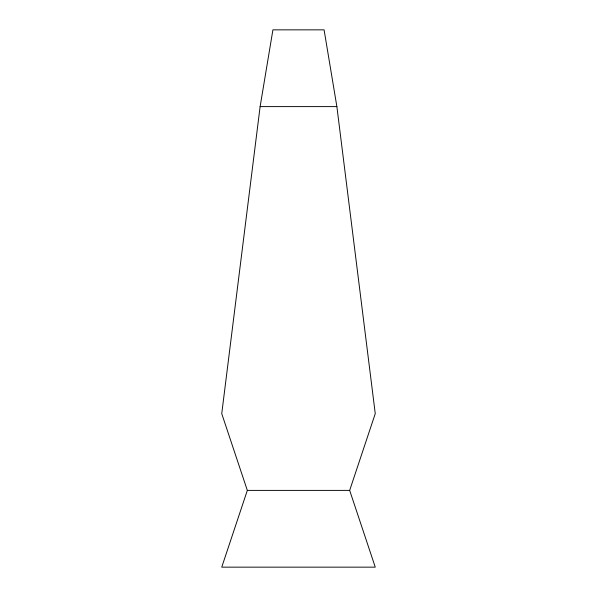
<?xml version="1.0" encoding="UTF-8"?>
<svg xmlns="http://www.w3.org/2000/svg" width="597" height="597" viewBox="0 0 597 597"><rect width="100%" height="100%" fill="white"/><g stroke="black" fill="none" stroke-linecap="round" stroke-linejoin="round"><path stroke-width="0.9" d="M260.12 106.609L221.741 413.639L247.33 490.391L221.741 567.15L375.259 567.15L349.67 490.391L375.259 413.639L336.88 106.609L324.089 29.85L272.911 29.85L260.12 106.609L336.88 106.609M247.33 490.391L349.67 490.391"/></g></svg>
